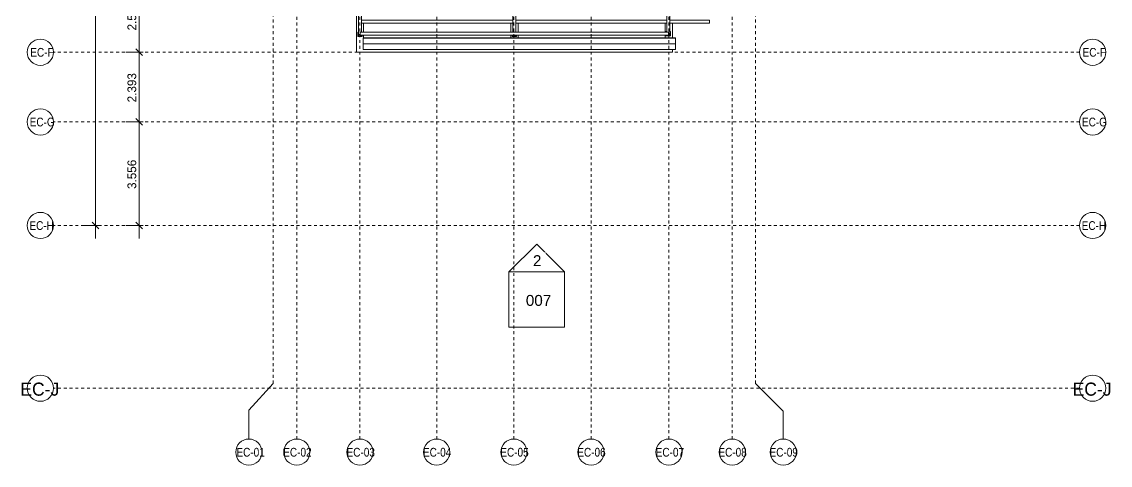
# Model space of a CAD drawing. Header units: metres. Extents: x -43 to 80, y -185 to 8.
# Drawn here: x 27.18 to 64.58, y -154.57 to -139.34 of the extents above; entities that cross this region are included whole.
import ezdxf

# ---------------------------------------------------------------- set-up
doc = ezdxf.new("R2010")
doc.units = ezdxf.units.M
doc.linetypes.add('Grid Line', pattern=[0.022225, 0.0127, -0.003175, 0.003175, -0.003175])
for name, color, linetype, lineweight in [('A-ANNO-DIMS', 7, 'Continuous', 9), ('A-ANNO-DIMS-150', 7, 'Continuous', 9), ('A-FLOR-HRAL', 7, 'Continuous', 9), ('A-GENM', 7, 'Continuous', 9), ('A-WALL', 7, 'Continuous', 9), ('E-CABL-TRAY', 7, 'Continuous', 9), ('E-CABL-TRAY-CNTR', 7, 'Continuous', 9), ('G-ANNO-SYMB', 7, 'Continuous', 9), ('S-GRID', 7, 'Continuous', 9), ('S-GRID-IDEN', 7, 'Continuous', 9)]:
    doc.layers.add(name, color=color, linetype=linetype, lineweight=lineweight)
doc.styles.add('Arial', font='arial.ttf', dxfattribs={"height": 0.375})
doc.styles.add('Century Gothic', font='GOTHIC.TTF', dxfattribs={"height": 0.3})
doc.styles.add('Century Gothic_1', font='GOTHIC.TTF', dxfattribs={"height": 0.45})
doc.styles.add('Saira Condensed', font='SairaCondensed-Regular.ttf', dxfattribs={"height": 0.3})
doc.dimstyles.new('C_G_2_0mm', dxfattribs={"dimscale": 0.3048, "dimtxt": 0.31325, "dimasz": 0.738189, "dimexe": 1.476378, "dimexo": 0.984252, "dimgap": 0.049213, "dimtad": 1, "dimdec": 3, "dimrnd": 0.001, "dimzin": 0, "dimdsep": 46, "dimtxsty": 'Century Gothic', "dimblk1": 'OBLIQUE', "dimblk2": 'OBLIQUE', "dimsah": 1, "dimcen": 0.09, "dimdle": 1.476378, "dimazin": 2, "dimtfac": 1, "dimtdec": 4, "dimtix": 1, "dimtmove": 0, "dimatfit": 3, "dimfxl": 1, "dimtvp": 1, "dimtolj": 1, "dimtzin": 0, "dimarcsym": 2})

# ---------------------------------------------------------------- blocks, each defined once
blk = doc.blocks.new('Railing - Railing-2175300-N02-ESTANQUE CABECERA')
at = {"layer": 'A-FLOR-HRAL'}
for p, q in [((-65.219, -117.093), (-65.224, -117.102)), ((-53.504, -123.2), (-65.219, -117.093)), ((-65.171, -117.175), (-53.605, -123.204)), ((-53.509, -123.209), (-53.504, -123.2))]:
    blk.add_line(p, q, dxfattribs=at)
blk = doc.blocks.new('M_Estructura 02 - M_Estructura 02-2199333-N02-ESTANQUE CABECERA')
at = {"layer": 'A-GENM'}
for p, q in [((5.208, 1.881), (5.208, 1.831)), ((5.364, 1.881), (5.208, 1.881)), ((5.364, 1.728), (5.364, 1.881)), ((-5.383, 1.856), (-5.383, 1.703)), ((-5.227, 1.856), (-5.383, 1.856)), ((-5.383, 1.703), (-5.355, 1.703)), ((-5.356, 1.824), (-5.356, 1.735)), ((-5.355, 1.779), (-5.304, 1.779)), ((-5.355, 1.779), (-5.355, -0.024)), ((-5.353, 1.779), (-5.353, 1.824)), ((-5.304, 1.83), (-5.35, 1.83)), ((-5.35, 1.827), (-5.304, 1.827)), ((-5.304, 1.789), (-5.342, 1.789)), ((-5.342, 1.789), (-5.342, 1.788)), ((-5.342, 1.788), (-5.342, 1.779)), ((-5.341, 1.786), (-5.304, 1.786)), ((-5.304, 1.728), (-5.304, 1.831)), ((-5.304, 1.831), (5.295, 1.831)), ((5.295, 1.728), (-5.304, 1.728)), ((-5.255, 1.728), (-5.255, 0.051)), ((-5.255, 1.703), (-5.227, 1.703)), ((-5.227, 1.831), (-5.227, 1.856)), ((-5.227, 1.703), (-5.227, 1.728)), ((-0.078, 1.856), (-0.078, 1.831)), ((0.078, 1.856), (-0.078, 1.856)), ((-0.078, 1.728), (-0.078, 1.703)), ((-0.078, 1.703), (-0.05, 1.703)), ((-0.05, 1.728), (-0.05, 0.051)), ((0.05, 1.728), (0.05, 0.051)), ((0.05, 1.703), (0.078, 1.703)), ((0.078, 1.831), (0.078, 1.856)), ((0.078, 1.703), (0.078, 1.728)), ((5.235, 1.849), (5.235, 1.831)), ((5.236, 1.728), (5.236, 0.051)), ((5.239, 1.831), (5.239, 1.849)), ((5.331, 1.856), (5.242, 1.856)), ((5.242, 1.853), (5.331, 1.853)), ((5.295, 1.831), (5.295, 1.728)), ((5.298, 1.814), (5.295, 1.814)), ((5.295, 1.805), (5.336, 1.805)), ((5.297, 1.834), (5.297, 1.805)), ((5.298, 1.835), (5.3, 1.835)), ((5.3, 1.835), (5.3, 1.805)), ((5.334, 1.849), (5.334, 1.805)), ((5.336, 1.805), (5.336, 0.002)), ((5.336, 1.728), (5.364, 1.728)), ((5.337, 1.76), (5.337, 1.849)), ((-5.255, 0.954), (-0.05, 0.954)), ((-5.255, 0.852), (-0.05, 0.852)), ((0.05, 0.954), (5.236, 0.954)), ((0.05, 0.852), (5.236, 0.852)), ((5.336, 0.954), (6.704, 0.954)), ((5.336, 0.852), (6.704, 0.852)), ((6.704, 0.954), (6.704, 0.852)), ((-0.05, 0.461), (-5.255, 0.461)), ((5.236, 0.461), (0.05, 0.461)), ((6.704, 0.461), (5.336, 0.461)), ((6.704, 0.461), (6.704, 0.358)), ((-5.383, 0.053), (-5.383, -0.1)), ((-5.355, 0.053), (-5.383, 0.053)), ((-5.356, 0.021), (-5.356, -0.068)), ((-5.304, -0.052), (-5.304, 0.051)), ((-5.304, 0.051), (5.295, 0.051)), ((-0.05, 0.358), (-5.255, 0.358)), ((-5.227, 0.053), (-5.255, 0.053)), ((-0.05, 0.053), (-0.078, 0.053)), ((5.236, 0.358), (0.05, 0.358)), ((0.078, 0.053), (0.05, 0.053)), ((5.208, 0.078), (5.208, 0.051)), ((5.236, 0.078), (5.208, 0.078)), ((5.295, 0.051), (5.295, -0.052)), ((5.336, 0.002), (5.295, 0.002)), ((5.297, 0.002), (5.297, -0.027)), ((5.3, 0.002), (5.3, -0.028)), ((5.334, 0.002), (5.334, -0.043)), ((6.704, 0.358), (5.336, 0.358)), ((5.364, 0.078), (5.336, 0.078)), ((5.337, -0.043), (5.337, 0.046)), ((5.364, -0.075), (5.364, 0.078)), ((-5.383, -0.1), (-5.227, -0.1)), ((-5.304, -0.024), (-5.355, -0.024)), ((-5.353, -0.068), (-5.353, -0.024)), ((-5.26, -0.072), (-5.35, -0.072)), ((-5.35, -0.075), (-5.26, -0.075)), ((5.295, -0.052), (-5.304, -0.052)), ((-5.291, -0.054), (-5.293, -0.054)), ((-5.291, -0.052), (-5.291, -0.054)), ((-5.257, -0.052), (-5.257, -0.068)), ((-5.254, -0.068), (-5.254, -0.052)), ((-5.227, -0.1), (-5.227, -0.052)), ((-0.078, -0.052), (-0.078, -0.1)), ((-0.078, -0.1), (0.078, -0.1)), ((-0.051, -0.052), (-0.051, -0.068)), ((-0.048, -0.068), (-0.048, -0.052)), ((0.045, -0.072), (-0.045, -0.072)), ((-0.045, -0.075), (0.045, -0.075)), ((0.014, -0.054), (0.012, -0.054)), ((0.014, -0.052), (0.014, -0.054)), ((0.048, -0.052), (0.048, -0.068)), ((0.051, -0.068), (0.051, -0.052)), ((0.078, -0.1), (0.078, -0.052)), ((5.208, -0.052), (5.208, -0.075)), ((5.208, -0.075), (5.364, -0.075)), ((5.331, -0.046), (5.295, -0.046)), ((5.295, -0.049), (5.331, -0.049)), ((5.3, -0.028), (5.298, -0.028)), ((5.327, -0.01), (5.3, -0.01)), ((5.328, -0.014), (5.3, -0.014)), ((5.328, -0.012), (5.328, -0.014))]:
    blk.add_line(p, q, dxfattribs=at)
for centre, radius, start, end in [((-5.35, 1.824), 0.00636, 90, 180), ((-5.35, 1.735), 0.00636, 180, 210), ((-5.35, 1.824), 0.00318, 90, 180), ((5.242, 1.849), 0.00636, 90, 180), ((5.242, 1.849), 0.00318, 90, 180), ((5.331, 1.849), 0.00636, 360, 90), ((5.331, 1.849), 0.00318, 360, 90), ((5.331, 1.76), 0.00636, 330, 360), ((-5.35, 0.021), 0.00636, 150, 180), ((5.331, 0.046), 0.00636, 360, 30), ((-5.35, -0.068), 0.00636, 180, 270), ((-5.35, -0.068), 0.00318, 180, 270), ((-5.26, -0.068), 0.00636, 270, 0), ((-5.26, -0.068), 0.00318, 270, 0), ((-0.045, -0.068), 0.00636, 180, 270), ((-0.045, -0.068), 0.00318, 180, 270), ((0.045, -0.068), 0.00636, 270, 360), ((0.045, -0.068), 0.00318, 270, 360), ((5.331, -0.043), 0.00636, 270, 360), ((5.331, -0.043), 0.00318, 270, 360)]:
    blk.add_arc(centre, radius, start, end, dxfattribs=at)
for centre, major_axis, ratio, start_param, end_param in [((-5.341, 1.788), (0.00159, 0), 0.697407, 3.141593, 4.712389), ((5.29, 1.808), (0.00635, 0), 0.697407, 0, 0.785398), ((5.296, 1.815), (0, 0.00159), 0.647369, 5.759587, 6.283185), ((5.298, 1.834), (-0.00159, 0), 0.809017, 4.712389, 6.283185), ((-5.293, -0.053), (-0.00159, 0), 0.809017, 0, 1.570796), ((0.012, -0.053), (0.00159, 0), 0.809017, 3.141593, 4.712389), ((5.298, -0.027), (0.00159, 0), 0.809017, 3.141593, 4.712389), ((5.301, -0.004), (0, 0.00635), 0.647369, 2.879793, 3.141593), ((5.327, -0.012), (0, 0.00159), 0.647369, 4.712389, 6.283185)]:
    blk.add_ellipse(centre, major_axis=major_axis, ratio=ratio, start_param=start_param, end_param=end_param, dxfattribs=at)
blk = doc.blocks.new('Elevation - Detail Number-1115207-N02-ESTANQUE CABECERA')
at = {"layer": 'G-ANNO-SYMB'}
for p, q in [((-0.00635, -0.00635), (-0.00635, 0.00635)), ((-0.00635, 0.00635), (0.00635, 0.00635)), ((0.00635, 0.00635), (0.00635, -0.00635)), ((0.00635, -0.00635), (-0.00635, -0.00635))]:
    blk.add_line(p, q, dxfattribs=at)
blk = doc.blocks.new('Elevation - Detail Number-1115155-N02-ESTANQUE CABECERA')
at = {"layer": 'G-ANNO-SYMB'}
for p, q in [((0, 0.00635), (-0.00635, 0)), ((0.00635, 0), (0, 0.00635)), ((-0.00635, 0), (0.00635, 0))]:
    blk.add_line(p, q, dxfattribs=at)
blk = doc.blocks.new('Grid - 3mm-1144979-N02-ESTANQUE CABECERA')
at = {"layer": 'S-GRID-IDEN', "color": 253, "true_color": 0xaaaaaa}
blk.add_circle((0, 0), 0.003, dxfattribs=at)
blk = doc.blocks.new('DIMBLOCK38-N02-ESTANQUE CABECERA')
at = {"layer": 'A-ANNO-DIMS-150'}
for p, q in [((29.713, -146.785), (29.713, -123.073)), ((29.713, -123.523), (29.263, -123.523)), ((29.713, -123.523), (29.854, -123.523)), ((29.713, -146.335), (29.263, -146.335)), ((29.713, -146.335), (29.854, -146.335))]:
    blk.add_line(p, q, dxfattribs=at)
at = {"layer": 'A-ANNO-DIMS-150', "lineweight": 35}
for p, q in [((29.713, -123.523), (29.601, -123.411)), ((29.713, -123.523), (29.826, -123.636)), ((29.713, -146.335), (29.601, -146.223)), ((29.713, -146.335), (29.826, -146.448))]:
    blk.add_line(p, q, dxfattribs=at)
at = {"layer": 'A-ANNO-DIMS-150', "color": 0, "insert": (29.314, -135.57), "char_height": 0.3, "width": 1.5394, "attachment_point": 1, "rotation": 90, "line_spacing_factor": 0.984502, "style": 'Century Gothic'}
blk.add_mtext('22.812', dxfattribs=at)
blk = doc.blocks.new('_Oblique')
at = {"color": 0, "linetype": 'ByBlock', "lineweight": -2}
blk.add_line((-0.5, -0.5), (0.5, 0.5), dxfattribs=at)
blk = doc.blocks.new('DIMBLOCK39-N02-ESTANQUE CABECERA')
at = {"layer": 'A-ANNO-DIMS-150'}
for p, q in [((31.213, -142.779), (30.763, -142.779)), ((31.213, -146.785), (31.213, -142.779)), ((31.213, -142.779), (31.354, -142.779)), ((31.213, -146.335), (30.763, -146.335)), ((31.213, -146.335), (31.354, -146.335))]:
    blk.add_line(p, q, dxfattribs=at)
at = {"layer": 'A-ANNO-DIMS-150', "lineweight": 35}
for p, q in [((31.213, -142.779), (31.101, -142.667)), ((31.213, -142.779), (31.326, -142.892)), ((31.213, -146.335), (31.101, -146.223)), ((31.213, -146.335), (31.326, -146.448))]:
    blk.add_line(p, q, dxfattribs=at)
at = {"layer": 'A-ANNO-DIMS-150', "color": 0, "insert": (30.814, -145.082), "char_height": 0.3, "width": 1.25897, "attachment_point": 1, "rotation": 90, "line_spacing_factor": 0.984502, "style": 'Century Gothic'}
blk.add_mtext('3.556', dxfattribs=at)
blk = doc.blocks.new('DIMBLOCK40-N02-ESTANQUE CABECERA')
at = {"layer": 'A-ANNO-DIMS-150'}
for p, q in [((31.213, -140.386), (30.763, -140.386)), ((31.213, -142.779), (31.213, -140.386)), ((31.213, -140.386), (31.354, -140.386)), ((31.213, -142.779), (30.763, -142.779)), ((31.213, -142.779), (31.354, -142.779))]:
    blk.add_line(p, q, dxfattribs=at)
at = {"layer": 'A-ANNO-DIMS-150', "lineweight": 35}
for p, q in [((31.213, -140.386), (31.101, -140.273)), ((31.213, -140.386), (31.326, -140.498)), ((31.213, -142.779), (31.101, -142.667)), ((31.213, -142.779), (31.326, -142.892))]:
    blk.add_line(p, q, dxfattribs=at)
at = {"layer": 'A-ANNO-DIMS-150', "color": 0, "insert": (30.814, -142.107), "char_height": 0.3, "width": 1.25897, "attachment_point": 1, "rotation": 90, "line_spacing_factor": 0.984502, "style": 'Century Gothic'}
blk.add_mtext('2.393', dxfattribs=at)
blk = doc.blocks.new('DIMBLOCK41-N02-ESTANQUE CABECERA')
at = {"layer": 'A-ANNO-DIMS-150'}
for p, q in [((31.213, -137.84), (30.763, -137.84)), ((31.213, -140.386), (31.213, -137.84)), ((31.213, -137.84), (31.354, -137.84)), ((31.213, -140.386), (30.763, -140.386)), ((31.213, -140.386), (31.354, -140.386))]:
    blk.add_line(p, q, dxfattribs=at)
at = {"layer": 'A-ANNO-DIMS-150', "lineweight": 35}
for p, q in [((31.213, -137.84), (31.101, -137.727)), ((31.213, -137.84), (31.326, -137.952)), ((31.213, -140.386), (31.101, -140.273)), ((31.213, -140.386), (31.326, -140.498))]:
    blk.add_line(p, q, dxfattribs=at)
at = {"layer": 'A-ANNO-DIMS-150', "color": 0, "insert": (30.814, -139.637), "char_height": 0.3, "width": 1.25897, "attachment_point": 1, "rotation": 90, "line_spacing_factor": 0.984502, "style": 'Century Gothic'}
blk.add_mtext('2.546', dxfattribs=at)
blk = doc.blocks.new('Grid - 3mm-2125908-N02-ESTANQUE CABECERA')
at = {"layer": 'S-GRID-IDEN', "color": 253, "true_color": 0xaaaaaa}
blk.add_circle((0, 0), 0.003, dxfattribs=at)

msp = doc.modelspace()

# ---------------------------------------------------------------- linework, layer by layer
at = {"layer": 'A-WALL'}
for p, q in [((38.6773, -140.3858), (38.6773, -134.0577)), ((38.9273, -139.3914), (38.9273, -139.6977)), ((43.9823, -139.6977), (43.9823, -139.3914)), ((44.2323, -139.3914), (44.2323, -139.6977)), ((49.293, -139.6977), (49.293, -139.3914)), ((49.543, -139.3914), (49.543, -139.8954)), ((38.9273, -139.8007), (38.9273, -139.8954)), ((43.9823, -139.8954), (43.9823, -139.8007)), ((44.2323, -139.8007), (44.2323, -139.8954)), ((49.293, -139.8954), (49.293, -139.8007)), ((49.543, -140.3858), (38.6773, -140.3858)), ((49.543, -140.2954), (49.543, -140.3858))]:
    msp.add_line(p, q, dxfattribs=at)
at = {"layer": 'E-CABL-TRAY'}
for p, q in [((38.9149, -140.2954), (38.9149, -139.8954)), ((49.643, -139.8954), (38.9149, -139.8954)), ((49.643, -139.898), (38.9149, -139.898)), ((49.643, -139.8954), (49.643, -140.2954)), ((49.643, -140.2929), (38.9149, -140.2929)), ((49.643, -140.2954), (38.9149, -140.2954))]:
    msp.add_line(p, q, dxfattribs=at)
at = {"layer": 'E-CABL-TRAY-CNTR'}
msp.add_line((49.643, -140.0954), (38.9149, -140.0954), dxfattribs=at)
at = {"layer": 'S-GRID', "color": 254, "linetype": 'Grid Line', "true_color": 0xd4d4d4}
for p, q in [((35.823, -151.7631), (35.823, -110.951)), ((36.6324, -153.6681), (36.6324, -110.951)), ((38.8023, -153.6681), (38.8023, -110.951)), ((41.438, -153.6681), (41.438, -110.951)), ((44.0904, -153.6681), (44.0904, -110.951)), ((46.7406, -153.6681), (46.7406, -110.951)), ((49.418, -153.6681), (49.418, -110.951)), ((51.5934, -153.6681), (51.5934, -110.951)), ((52.3935, -151.7631), (52.3935, -110.951)), ((63.525, -140.3858), (28.2718, -140.3858)), ((63.525, -142.779), (28.2718, -142.779)), ((63.525, -146.335), (28.2718, -146.335))]:
    msp.add_line(p, q, dxfattribs=at)
at = {"layer": 'S-GRID', "color": 254, "true_color": 0xd4d4d4}
for p, q in [((35.823, -151.7631), (34.9841, -152.6801)), ((52.3935, -151.7631), (53.346, -152.7156)), ((34.9841, -152.6801), (34.9841, -153.6681)), ((53.346, -152.7156), (53.346, -153.6681))]:
    msp.add_line(p, q, dxfattribs=at)
at = {"layer": 'S-GRID', "color": 253, "linetype": 'Grid Line', "true_color": 0xaaaaaa}
msp.add_line((63.525, -151.9229), (28.2718, -151.9229), dxfattribs=at)

# ---------------------------------------------------------------- block references
at = {"layer": 'A-FLOR-HRAL', "rotation": 27.5316480064027}
msp.add_blockref('Railing - Railing-2175300-N02-ESTANQUE CABECERA', (41.2865, 0), dxfattribs=at)
at = {"layer": 'A-GENM'}
msp.add_blockref('M_Estructura 02 - M_Estructura 02-2199333-N02-ESTANQUE CABECERA', (44.1073, -139.7492), dxfattribs=at)
at = {"layer": 'G-ANNO-SYMB', "xscale": 149.9999999999999, "yscale": 149.9999999999999, "zscale": 149.9999999999999}
for name, p in [('Elevation - Detail Number-1115155-N02-ESTANQUE CABECERA', (44.8733, -147.9272)), ('Elevation - Detail Number-1115207-N02-ESTANQUE CABECERA', (44.8733, -148.8797))]:
    msp.add_blockref(name, p, dxfattribs=at)
at = {"layer": 'S-GRID-IDEN', "color": 253, "true_color": 0xaaaaaa, "xscale": 149.9999999999999, "yscale": 149.9999999999999, "zscale": 149.9999999999999, "rotation": 90.00000000000001}
for name, p in [('Grid - 3mm-1144979-N02-ESTANQUE CABECERA', (27.8218, -140.3858)), ('Grid - 3mm-1144979-N02-ESTANQUE CABECERA', (63.975, -140.3858)), ('Grid - 3mm-1144979-N02-ESTANQUE CABECERA', (27.8218, -142.779)), ('Grid - 3mm-1144979-N02-ESTANQUE CABECERA', (63.975, -142.779)), ('Grid - 3mm-1144979-N02-ESTANQUE CABECERA', (27.8218, -146.335)), ('Grid - 3mm-1144979-N02-ESTANQUE CABECERA', (63.975, -146.335)), ('Grid - 3mm-2125908-N02-ESTANQUE CABECERA', (27.8218, -151.9229)), ('Grid - 3mm-2125908-N02-ESTANQUE CABECERA', (63.975, -151.9229))]:
    msp.add_blockref(name, p, dxfattribs=at)
at = {"layer": 'S-GRID-IDEN', "color": 253, "true_color": 0xaaaaaa, "xscale": 149.9999999999999, "yscale": 149.9999999999999, "zscale": 149.9999999999999}
for p in [(34.9841, -154.1181), (36.6324, -154.1181), (38.8023, -154.1181), (41.438, -154.1181), (44.0904, -154.1181), (46.7406, -154.1181), (49.418, -154.1181), (51.5934, -154.1181), (53.346, -154.1181)]:
    msp.add_blockref('Grid - 3mm-1144979-N02-ESTANQUE CABECERA', p, dxfattribs=at)

# ---------------------------------------------------------------- texts
at = {"layer": 'S-GRID-IDEN', "color": 253, "true_color": 0xaaaaaa, "attachment_point": 1}
for s, insert, char_height, width, style in [('EC-F', (27.4758, -140.2389), 0.3, 0.829747, 'Saira Condensed'), ('EC-F', (63.629, -140.2389), 0.3, 0.829747, 'Saira Condensed'), ('EC-G', (27.4556, -142.6322), 0.3, 0.877848, 'Saira Condensed'), ('EC-G', (63.6088, -142.6322), 0.3, 0.877848, 'Saira Condensed'), ('EC-H', (27.4458, -146.1882), 0.3, 0.901898, 'Saira Condensed'), ('EC-H', (63.599, -146.1882), 0.3, 0.901898, 'Saira Condensed'), ('EC-J', (27.1331, -151.7304), 0.45, 1.659493, 'Century Gothic_1'), ('EC-J', (63.2863, -151.7304), 0.45, 1.659493, 'Century Gothic_1'), ('EC-01', (34.5577, -153.9729), 0.3, 1.022152, 'Saira Condensed'), ('EC-02', (36.1663, -153.9729), 0.3, 1.118354, 'Saira Condensed'), ('EC-03', (38.3415, -153.9729), 0.3, 1.106329, 'Saira Condensed'), ('EC-04', (40.9666, -153.9729), 0.3, 1.130379, 'Saira Condensed'), ('EC-05', (43.6243, -153.9729), 0.3, 1.118354, 'Saira Condensed'), ('EC-06', (46.2693, -153.9729), 0.3, 1.130379, 'Saira Condensed'), ('EC-07', (48.9624, -153.9729), 0.3, 1.094303, 'Saira Condensed'), ('EC-08', (51.1175, -153.9729), 0.3, 1.142405, 'Saira Condensed'), ('EC-09', (52.8747, -153.9729), 0.3, 1.130379, 'Saira Condensed')]:
    msp.add_mtext(s, dxfattribs=dict(at, insert=insert, char_height=char_height, width=width, style=style))

# ---------------------------------------------------------------- dimensions: what is measured, and where the dimension line sits
at = {"layer": 'A-ANNO-DIMS'}
for base, p1, p2, override, picture, middle in [((29.7131, -123.523), (29.554, -146.335), (29.554, -123.523), {"dimpost": '<>', "dimfxl": 22.812023}, 'DIMBLOCK38-N02-ESTANQUE CABECERA', (29.5406, -134.929)), ((31.2131, -137.8395), (31.054, -140.3858), (31.054, -137.8395), {"dimpost": '<>', "dimfxl": 2.546253}, 'DIMBLOCK41-N02-ESTANQUE CABECERA', (31.0406, -139.1127)), ((31.2131, -140.3858), (31.054, -142.779), (31.054, -140.3858), {"dimpost": '<>', "dimfxl": 2.393243}, 'DIMBLOCK40-N02-ESTANQUE CABECERA', (31.0406, -141.5824)), ((31.2131, -142.779), (31.054, -146.335), (31.054, -142.779), {"dimpost": '<>', "dimfxl": 3.556014}, 'DIMBLOCK39-N02-ESTANQUE CABECERA', (31.0406, -144.557))]:
    dim = msp.add_linear_dim(base=base, p1=p1, p2=p2, angle=90, dimstyle='C_G_2_0mm', override=override, dxfattribs=at)
    dim.commit()
    dim.dimension.update_dxf_attribs({"geometry": picture, "text_midpoint": middle})

# ---------------------------------------------------------------- next in the draw order: texts
at = {"layer": 'G-ANNO-SYMB', "char_height": 0.375, "attachment_point": 1, "style": 'Arial', "bg_fill": 3, "box_fill_scale": 1.25, "bg_fill_color": 256, "bg_fill_true_color": 13158600, "bg_fill_transparency": 0}
for s, insert, width in [('2', (44.7446, -147.3555), 0.348734), ('007', (44.5002, -148.7211), 1.046202)]:
    msp.add_mtext(s, dxfattribs=dict(at, insert=insert, width=width))

doc.saveas('drawing.dxf')
